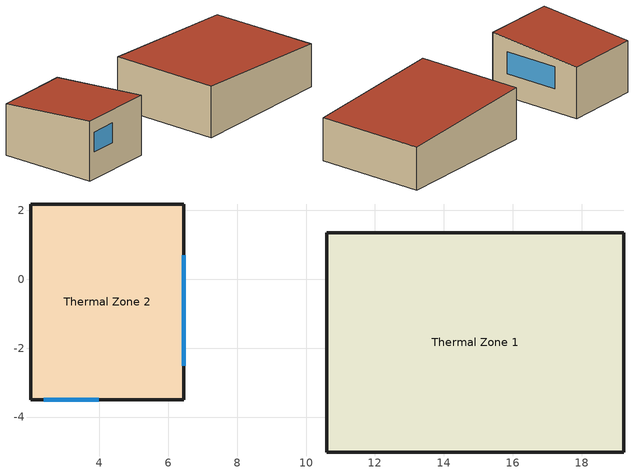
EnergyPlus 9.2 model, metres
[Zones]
Thermal Zone 1
 floor adiabatic (ASHRAE 189.1-2009 ExtWall Mass ClimateZone 8): 19.22,1.34 19.22,-5.02 10.6,-5.02 10.6,1.34 z0
 wall outside (ASHRAE 189.1-2009 ExtWall Mass ClimateZone 5): 10.6,1.34 10.6,-5.02 z0:3; 19.22,-5.02 19.22,1.34 z0:2.5; 10.6,1.34,3 19.22,1.34,2.5 19.22,1.34,0 10.6,1.34,0; 10.6,-5.02,3 10.6,-5.02,0 19.22,-5.02,0 19.22,-5.02,2.5
 roof outside (ASHRAE 189.1-2009 ExtRoof IEAD ClimateZone 2-5): 19.22,-5.02,2.5 19.22,1.34,2.5 10.6,1.34,3 10.6,-5.02,3
Thermal Zone 2
 floor adiabatic (ASHRAE 189.1-2009 ExtWall Mass ClimateZone 7): 6.45,2.19 6.45,-3.49 2.01,-3.49 2.01,2.19 z0
 wall outside (20cmAdobeA0p6): 6.45,-3.49,3.5 6.45,-3.49,0 6.45,2.19,0 6.45,2.19,3
 wall outside (ASHRAE 189.1-2009 ExtWall Mass ClimateZone 5): 2.01,-3.49 6.45,-3.49 z0:3.5; 6.45,2.19 2.01,2.19 z0:3; 2.01,-3.49,3.5 2.01,2.19,3 2.01,2.19,0 2.01,-3.49,0
 window (ASHRAE 189.1-2009 ExtWindow ClimateZone 4-5): 6.45,-2.51 6.45,0.7 z1.35:2.62; 2.39,-3.49 3.98,-3.49 z1.59:2.75
 roof outside (ASHRAE 189.1-2009 ExtRoof IEAD ClimateZone 2-5): 6.45,-3.49,3.5 6.45,2.19,3 2.01,2.19,3 2.01,-3.49,3.5
[Building]
Building 1
[Site:Location]
Temixco: Latitude {deg}=18.85; Longitude {deg}=-99.14; Time Zone {hr}=-6; Elevation {m}=1280
[Material] Thermal Absorptance=0.9
Name | Roughness | Thickness {m} | Conductivity {W/m-K} | Density {kg/m3} | Specific Heat {J/kg-K} | Solar Absorptance | Visible Absorptance
1/2IN Gypsum | Smooth | 0.0127 | 0.16 | 784.9 | 830 | 0.4 | 0.4
1IN Stucco | Smooth | 0.0253 | 0.6918 | 1858 | 837 | 0.92 | 0.92
8IN Concrete HW | MediumRough | 0.2033 | 1.7296 | 2243 | 837 | 0.65 | 0.65
AdobeA0p6 | VeryRough | 0.2 | 0.7 | 2400 | 1000 | 0.6 | 0.7
Metal Decking | MediumSmooth | 0.0015 | 45.006 | 7680 | 418.4 | 0.6 | 0.6
Roof Insulation [21] | MediumRough | 0.2105 | 0.049 | 265 | 836.8 | 0.7 | 0.7
Roof Membrane | VeryRough | 0.0095 | 0.16 | 1121.29 | 1460 | 0.7 | 0.7
Wall Insulation [36] | MediumRough | 0.0566 | 0.0432 | 91 | 837 | 0.5 | 0.5
Wall Insulation [37] | MediumRough | 0.0681 | 0.0432 | 91 | 837 | 0.5 | 0.5
Wall Insulation [40] | MediumRough | 0.0794 | 0.0432 | 91 | 837 | 0.5 | 0.5
[WindowMaterial:Glazing]
Theoretical Glass [207]: Optical Data Type=SpectralAverage; Thickness {m}=0.003; Solar Transmittance at Normal Incidence=0.3311; Front Side Solar Reflectance at Normal Incidence=0.6189; Back Side Solar Reflectance at Normal Incidence=0; Visible Transmittance at Normal Incidence=0.44; Front Side Visible Reflectance at Normal Incidence=0.51; Back Side Visible Reflectance at Normal Incidence=0; Infrared Transmittance at Normal Incidence=0; Front Side Infrared Hemispherical Emissivity=0.9; Back Side Infrared Hemispherical Emissivity=0.9; Conductivity {W/m-K}=0.0133; Dirt Correction Factor for Solar and Visible Transmittance=1; Solar Diffusing=No
[Construction]
20cmAdobeA0p6: AdobeA0p6
ASHRAE 189.1-2009 ExtRoof IEAD ClimateZone 2-5: Roof Membrane, Roof Insulation [21], Metal Decking
ASHRAE 189.1-2009 ExtWall Mass ClimateZone 5: 1IN Stucco, 8IN Concrete HW, Wall Insulation [40], 1/2IN Gypsum
ASHRAE 189.1-2009 ExtWall Mass ClimateZone 7: 1IN Stucco, 8IN Concrete HW, Wall Insulation [36], 1/2IN Gypsum
ASHRAE 189.1-2009 ExtWall Mass ClimateZone 8: 1IN Stucco, 8IN Concrete HW, Wall Insulation [37], 1/2IN Gypsum
ASHRAE 189.1-2009 ExtWindow ClimateZone 4-5: Theoretical Glass [207]
[Zone]
Thermal Zone 1; Thermal Zone 2
